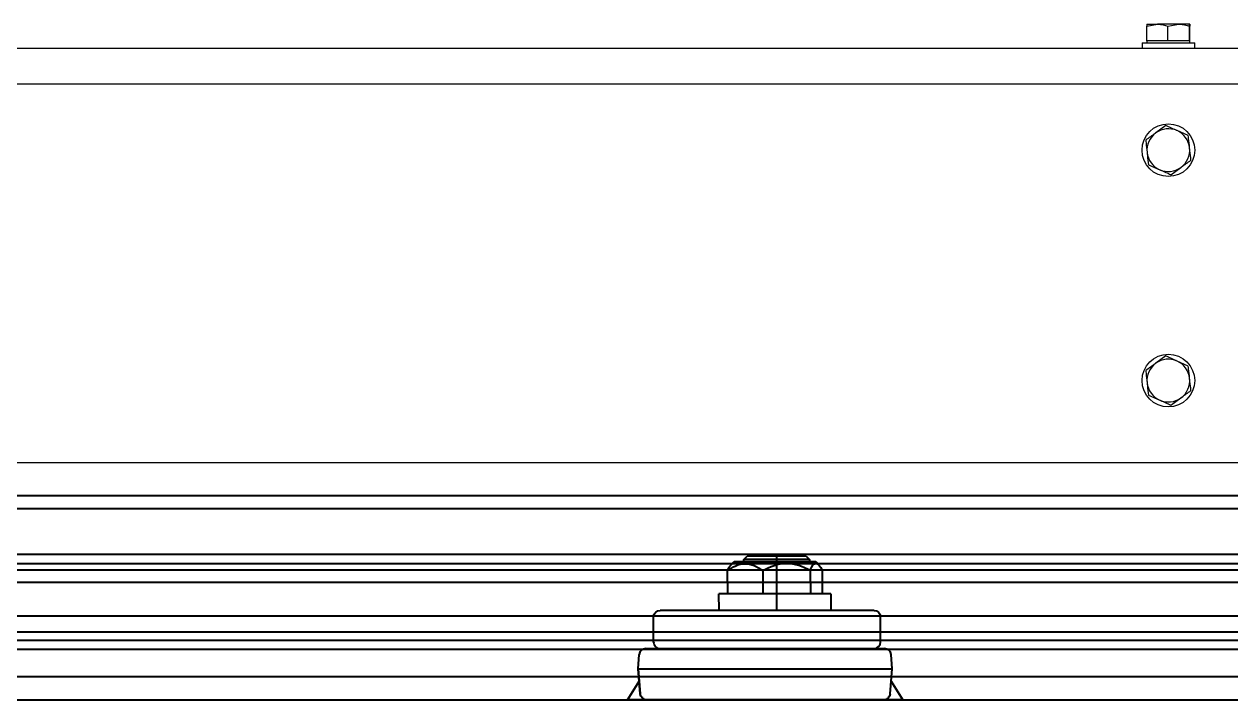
# Model space of a CAD drawing. Header units: centimetres. Extents: x 470464 to 524273, y 49611 to 59074.
# Drawn here: x 504180.53 to 504217.21, y 51238.09 to 51258.62 of the extents above; entities that cross this region are included whole.
import ezdxf

# ---------------------------------------------------------------- set-up
doc = ezdxf.new("R2010")
doc.units = ezdxf.units.CM
doc.header["$MEASUREMENT"] = 0
doc.layers.add('S-COLS-CONC', color=4, linetype='Continuous', lineweight=40)
doc.layers.add('vinç', color=7, linetype='Continuous')

# ---------------------------------------------------------------- blocks, each defined once
blk = doc.blocks.new('trdnrtyrtbnyjerret')
at = {"color": 2, "linetype": 'Continuous', "lineweight": 25}
for p, q in [((416268.554, 68905.633), (416268.876, 68905.691)), ((416268.554, 68905.183), (416268.554, 68905.633)), ((416268.56, 68905.691), (416268.56, 68905.691)), ((416268.56, 68905.691), (416268.876, 68905.691)), ((416269.526, 68905.691), (416268.876, 68905.691)), ((416269.198, 68905.633), (416269.526, 68905.691)), ((416269.198, 68905.183), (416269.198, 68905.633)), ((416269.86, 68905.691), (416269.526, 68905.691)), ((416269.854, 68905.183), (416269.854, 68905.633)), ((416269.86, 68905.691), (416269.86, 68905.691)), ((416269.866, 68905.183), (416269.866, 68905.633)), ((416222.21, 68904.963), (416272.21, 68904.963)), ((416268.41, 68905.123), (416268.41, 68904.963)), ((416268.41, 68905.123), (416270.01, 68905.123)), ((416268.876, 68905.183), (416268.554, 68905.183)), ((416268.56, 68905.183), (416268.56, 68905.123)), ((416269.198, 68905.183), (416268.876, 68905.183)), ((416269.526, 68905.183), (416269.198, 68905.183)), ((416269.854, 68905.183), (416269.526, 68905.183)), ((416269.86, 68905.183), (416269.854, 68905.183)), ((416269.86, 68905.123), (416269.86, 68905.183)), ((416269.866, 68905.183), (416269.86, 68905.183)), ((416270.01, 68904.963), (416270.01, 68905.123)), ((416272.21, 68903.863), (416222.21, 68903.863)), ((416269.131, 68902.61), (416268.827, 68902.389)), ((416269.817, 68902.305), (416269.474, 68902.457)), ((416268.603, 68901.422), (416268.946, 68901.269)), ((416269.289, 68901.117), (416269.592, 68901.338)), ((416269.131, 68895.61), (416268.827, 68895.389)), ((416269.817, 68895.305), (416269.474, 68895.457)), ((416268.603, 68894.422), (416268.946, 68894.269)), ((416269.289, 68894.117), (416269.592, 68894.338)), ((416272.21, 68892.363), (416222.21, 68892.363))]:
    blk.add_line(p, q, dxfattribs=at)
for centre in [(416269.21, 68901.863), (416269.21, 68894.863)]:
    blk.add_circle(centre, 0.8, dxfattribs=at)
for centre, start, end in [((416269.21, 68901.863), 66.0415, 126.0415), ((416269.21, 68901.863), 6.0415, 66.0415), ((416269.21, 68901.863), 126.0415, 186.0415), ((416269.21, 68901.863), 186.0415, 246.0415), ((416269.21, 68901.863), 306.0415, 6.0415), ((416269.21, 68901.863), 246.0415, 306.0415), ((416269.21, 68894.863), 66.0415, 126.0415), ((416269.21, 68894.863), 6.0415, 66.0415), ((416269.21, 68894.863), 126.0415, 186.0415), ((416269.21, 68894.863), 186.0415, 246.0415), ((416269.21, 68894.863), 306.0415, 6.0415), ((416269.21, 68894.863), 246.0415, 306.0415)]:
    blk.add_arc(centre, 0.65, start, end, dxfattribs=at)
for points, knots in [([(416268.56, 68905.691), (416268.559, 68905.69), (416268.557, 68905.687), (416268.555, 68905.656), (416268.554, 68905.633)], [0, 0, 0, 0, 0.241851, 1, 1, 1, 1]), ([(416268.876, 68905.691), (416268.884, 68905.691), (416268.992, 68905.69), (416269.099, 68905.66), (416269.198, 68905.633)], [0, 0, 0, 0, 0.070215, 1, 1, 1, 1]), ([(416269.526, 68905.691), (416269.534, 68905.691), (416269.644, 68905.69), (416269.753, 68905.66), (416269.854, 68905.633)], [0, 0, 0, 0, 0.070215, 1, 1, 1, 1]), ([(416269.854, 68905.633), (416269.855, 68905.656), (416269.857, 68905.687), (416269.859, 68905.69), (416269.86, 68905.691)], [0, 0, 0, 0, 0.758149, 1, 1, 1, 1]), ([(416269.86, 68905.691), (416269.861, 68905.684), (416269.863, 68905.675), (416269.865, 68905.64), (416269.866, 68905.633)], [0, 0, 0, 0, 0.776287, 1, 1, 1, 1]), ([(416269.474, 68902.457), (416269.466, 68902.461), (416269.35, 68902.512), (416269.236, 68902.563), (416269.131, 68902.61)], [0, 0, 0, 0, 0.070215, 1, 1, 1, 1]), ([(416268.827, 68902.389), (416268.82, 68902.384), (416268.718, 68902.309), (416268.617, 68902.236), (416268.524, 68902.168)], [0, 0, 0, 0, 0.0702148, 1, 1, 1, 1]), ([(416268.524, 68902.168), (416268.527, 68902.141), (416268.54, 68902.019), (416268.553, 68901.893), (416268.563, 68901.795)], [0, 0, 0, 0, 0.223713, 1, 1, 1, 1]), ([(416269.856, 68901.932), (416269.846, 68902.03), (416269.832, 68902.156), (416269.82, 68902.278), (416269.817, 68902.305)], [0, 0, 0, 0, 0.776287, 1, 1, 1, 1]), ([(416268.563, 68901.795), (416268.567, 68901.764), (416268.58, 68901.638), (416268.593, 68901.515), (416268.603, 68901.422)], [0, 0, 0, 0, 0.241851, 1, 1, 1, 1]), ([(416269.896, 68901.559), (416269.886, 68901.652), (416269.873, 68901.775), (416269.859, 68901.901), (416269.856, 68901.932)], [0, 0, 0, 0, 0.758149, 1, 1, 1, 1]), ([(416269.592, 68901.338), (416269.599, 68901.343), (416269.702, 68901.418), (416269.802, 68901.491), (416269.896, 68901.559)], [0, 0, 0, 0, 0.070215, 1, 1, 1, 1]), ([(416268.946, 68901.269), (416268.954, 68901.266), (416269.07, 68901.214), (416269.183, 68901.164), (416269.289, 68901.117)], [0, 0, 0, 0, 0.070215, 1, 1, 1, 1]), ([(416269.474, 68895.457), (416269.466, 68895.461), (416269.35, 68895.512), (416269.236, 68895.563), (416269.131, 68895.61)], [0, 0, 0, 0, 0.070215, 1, 1, 1, 1]), ([(416268.827, 68895.389), (416268.82, 68895.384), (416268.718, 68895.309), (416268.617, 68895.236), (416268.524, 68895.168)], [0, 0, 0, 0, 0.0702148, 1, 1, 1, 1]), ([(416268.524, 68895.168), (416268.527, 68895.141), (416268.54, 68895.019), (416268.553, 68894.893), (416268.563, 68894.795)], [0, 0, 0, 0, 0.223713, 1, 1, 1, 1]), ([(416269.856, 68894.932), (416269.846, 68895.03), (416269.832, 68895.156), (416269.82, 68895.278), (416269.817, 68895.305)], [0, 0, 0, 0, 0.776287, 1, 1, 1, 1]), ([(416268.563, 68894.795), (416268.567, 68894.764), (416268.58, 68894.638), (416268.593, 68894.515), (416268.603, 68894.422)], [0, 0, 0, 0, 0.241851, 1, 1, 1, 1]), ([(416269.896, 68894.559), (416269.886, 68894.652), (416269.873, 68894.775), (416269.859, 68894.901), (416269.856, 68894.932)], [0, 0, 0, 0, 0.758149, 1, 1, 1, 1]), ([(416269.592, 68894.338), (416269.599, 68894.343), (416269.702, 68894.418), (416269.802, 68894.491), (416269.896, 68894.559)], [0, 0, 0, 0, 0.0702148, 1, 1, 1, 1]), ([(416268.946, 68894.269), (416268.954, 68894.266), (416269.07, 68894.214), (416269.183, 68894.164), (416269.289, 68894.117)], [0, 0, 0, 0, 0.070215, 1, 1, 1, 1])]:
    blk.add_open_spline(points, degree=3, knots=knots, dxfattribs=at)
blk = doc.blocks.new('DTYJGKFGD')
h = blk.add_hatch(color=2)
h.dxf.hatch_style = 1
edge = h.paths.add_edge_path(flags=17)
edge.add_ellipse((-18787.157, 1196.212), major_axis=(0, -0.2), ratio=1, start_angle=275, end_angle=360, ccw=False)
edge.add_line((-18787.357, 1196.195), (-18787.39, 1196.576))
edge.add_line((-18787.39, 1196.576), (-18787.741, 1196.012))
edge.add_line((-18787.741, 1196.012), (-18787.157, 1196.012))
edge = h.paths.add_edge_path(flags=17)
edge.add_line((-18787.357, 1196.195), (-18787.39, 1196.576))
edge.add_line((-18787.39, 1196.576), (-18787.741, 1196.012))
edge.add_line((-18787.741, 1196.012), (-18787.157, 1196.012))
h = blk.add_hatch(color=2)
h.dxf.hatch_style = 1
edge = h.paths.add_edge_path(flags=17)
edge.add_ellipse((-18779.959, 1196.212), major_axis=(0, -0.2), ratio=1, start_angle=0, end_angle=85)
edge.add_line((-18779.76, 1196.195), (-18779.726, 1196.576))
edge.add_line((-18779.726, 1196.576), (-18779.376, 1196.012))
edge.add_line((-18779.376, 1196.012), (-18779.959, 1196.012))
edge = h.paths.add_edge_path(flags=17)
edge.add_line((-18779.76, 1196.195), (-18779.726, 1196.576))
edge.add_line((-18779.726, 1196.576), (-18779.376, 1196.012))
edge.add_line((-18779.376, 1196.012), (-18779.959, 1196.012))
at = {"color": 2}
for p, q in [((-18784.212, 1200.276), (-18784.112, 1200.376)), ((-18784.212, 1200.215), (-18784.212, 1200.276)), ((-18782.212, 1200.276), (-18784.212, 1200.276)), ((-18782.312, 1200.376), (-18784.112, 1200.376)), ((-18782.312, 1200.376), (-18782.212, 1200.276)), ((-18782.212, 1200.276), (-18782.212, 1200.215)), ((-18784.715, 1199.924), (-18784.709, 1199.228)), ((-18784.615, 1200.094), (-18784.505, 1200.215)), ((-18784.505, 1200.215), (-18782.27, 1200.215)), ((-18783.635, 1199.939), (-18783.629, 1199.228)), ((-18782.27, 1200.215), (-18782.025, 1200.215)), ((-18782.192, 1199.947), (-18782.186, 1199.228)), ((-18782.025, 1200.215), (-18781.935, 1200.119)), ((-18781.829, 1199.942), (-18781.823, 1199.228)), ((-18784.963, 1198.739), (-18784.966, 1199.228)), ((-18781.902, 1199.228), (-18784.966, 1199.228)), ((-18781.566, 1199.228), (-18781.902, 1199.228)), ((-18781.566, 1199.228), (-18781.562, 1198.728)), ((-18786.952, 1197.769), (-18786.952, 1198.546)), ((-18780.285, 1198.728), (-18786.752, 1198.728)), ((-18780.251, 1198.728), (-18780.285, 1198.728)), ((-18780.052, 1197.769), (-18780.052, 1198.546)), ((-18787.423, 1196.957), (-18787.386, 1197.386)), ((-18779.696, 1196.957), (-18779.733, 1197.386)), ((-18787.423, 1196.957), (-18787.422, 1196.957)), ((-18787.357, 1196.195), (-18787.423, 1196.957)), ((-18787.422, 1196.957), (-18787.355, 1196.195)), ((-18787.422, 1196.957), (-18779.696, 1196.957)), ((-18779.762, 1196.195), (-18779.696, 1196.957)), ((-18787.39, 1196.576), (-18787.741, 1196.012)), ((-18787.741, 1196.012), (-18787.39, 1196.576)), ((-18779.76, 1196.195), (-18779.726, 1196.576)), ((-18779.726, 1196.576), (-18779.376, 1196.012)), ((-18779.376, 1196.012), (-18779.726, 1196.576)), ((-18787.741, 1196.012), (-18787.157, 1196.012)), ((-18787.157, 1196.012), (-18787.741, 1196.012)), ((-18779.959, 1196.012), (-18787.157, 1196.012)), ((-18779.376, 1196.012), (-18779.959, 1196.012)), ((-18779.959, 1196.012), (-18779.376, 1196.012))]:
    blk.add_line(p, q, dxfattribs=at)
at = {"color": 2, "ltscale": 0.08}
blk.add_line((-18783.212, 1200.376), (-18783.212, 1198.728), dxfattribs=at)
at = {"color": 2, "extrusion": (0, 0, -1)}
for centre, start, end in [((18786.752, 1198.528), 5, 90), ((18780.251, 1198.528), 90, 175)]:
    blk.add_arc(centre, 0.2, start, end, dxfattribs=at)
for centre, major_axis, start_param, end_param in [((-18787.157, 1196.212), (0, 0.2), 3.141593, 4.625123), ((-18779.959, 1196.212), (0, -0.2), 4.799655, 6.283185)]:
    blk.add_ellipse(centre, major_axis=major_axis, ratio=1, start_param=start_param, end_param=end_param, dxfattribs=at)
at = {"color": 2}
for points in [[(-18784.715, 1199.924), (-18784.551, 1200.049), (-18784.368, 1200.145), (-18783.986, 1200.151), (-18783.802, 1200.061), (-18783.635, 1199.939)], [(-18783.635, 1199.939), (-18783.416, 1200.063), (-18783.171, 1200.158), (-18782.66, 1200.161), (-18782.415, 1200.07), (-18782.192, 1199.947)], [(-18782.192, 1199.947), (-18782.138, 1200.07), (-18782.077, 1200.162), (-18781.948, 1200.16), (-18781.886, 1200.067), (-18781.829, 1199.942)]]:
    blk.add_open_spline(points, degree=3, knots=[0, 0, 0, 0, 0.5, 0.5, 1, 1, 1, 1], dxfattribs=at)
blk.add_open_spline([(-18784.614, 1200.094), (-18784.65, 1200.056), (-18784.683, 1199.995), (-18784.715, 1199.924)], degree=3, dxfattribs=at)
at = {"layer": 'S-COLS-CONC', "color": 2}
blk.add_line((-18787.187, 1197.569), (-18779.932, 1197.569), dxfattribs=at)
for centre, start, end in [((-18786.752, 1197.769), 180, 270), ((-18780.252, 1197.769), 270, 360), ((-18787.187, 1197.369), 90, 174.9994), ((-18779.932, 1197.369), 4.9374, 90)]:
    blk.add_arc(centre, 0.2, start, end, dxfattribs=at)

msp = doc.modelspace()

# ---------------------------------------------------------------- linework, layer by layer
at = {"layer": 'S-COLS-CONC', "color": 2}
for p, q in [((504386.212, 51244.289), (504156.859, 51244.289)), ((504385.915, 51243.889), (504156.859, 51243.889)), ((504385.512, 51242.505), (504156.859, 51242.505)), ((504385.48, 51242.22), (504156.859, 51242.22)), ((504385.48, 51242.03), (504156.859, 51242.03)), ((504385.48, 51241.651), (504156.859, 51241.651)), ((504385.39, 51240.636), (504156.859, 51240.636)), ((504385.32, 51240.149), (504156.859, 51240.149)), ((504385.283, 51239.889), (504156.859, 51239.889)), ((504385.233, 51239.62), (504156.859, 51239.62)), ((504385.057, 51238.789), (504093.619, 51238.789)), ((504385.057, 51238.789), (504156.859, 51238.789)), ((504093.619, 51238.089), (504385.057, 51238.089)), ((504093.619, 51238.089), (504385.057, 51238.089))]:
    msp.add_line(p, q, dxfattribs=at)

# ---------------------------------------------------------------- block references
at = {"layer": 'S-COLS-CONC', "color": 2, "rotation": 359.9999999999999}
msp.add_blockref('DTYJGKFGD', (522986.618, 50042.077), dxfattribs=at)
at = {"layer": 'vinç', "color": 2}
msp.add_blockref('trdnrtyrtbnyjerret', (87946.104, -17647.075), dxfattribs=at)

doc.saveas('drawing.dxf')
